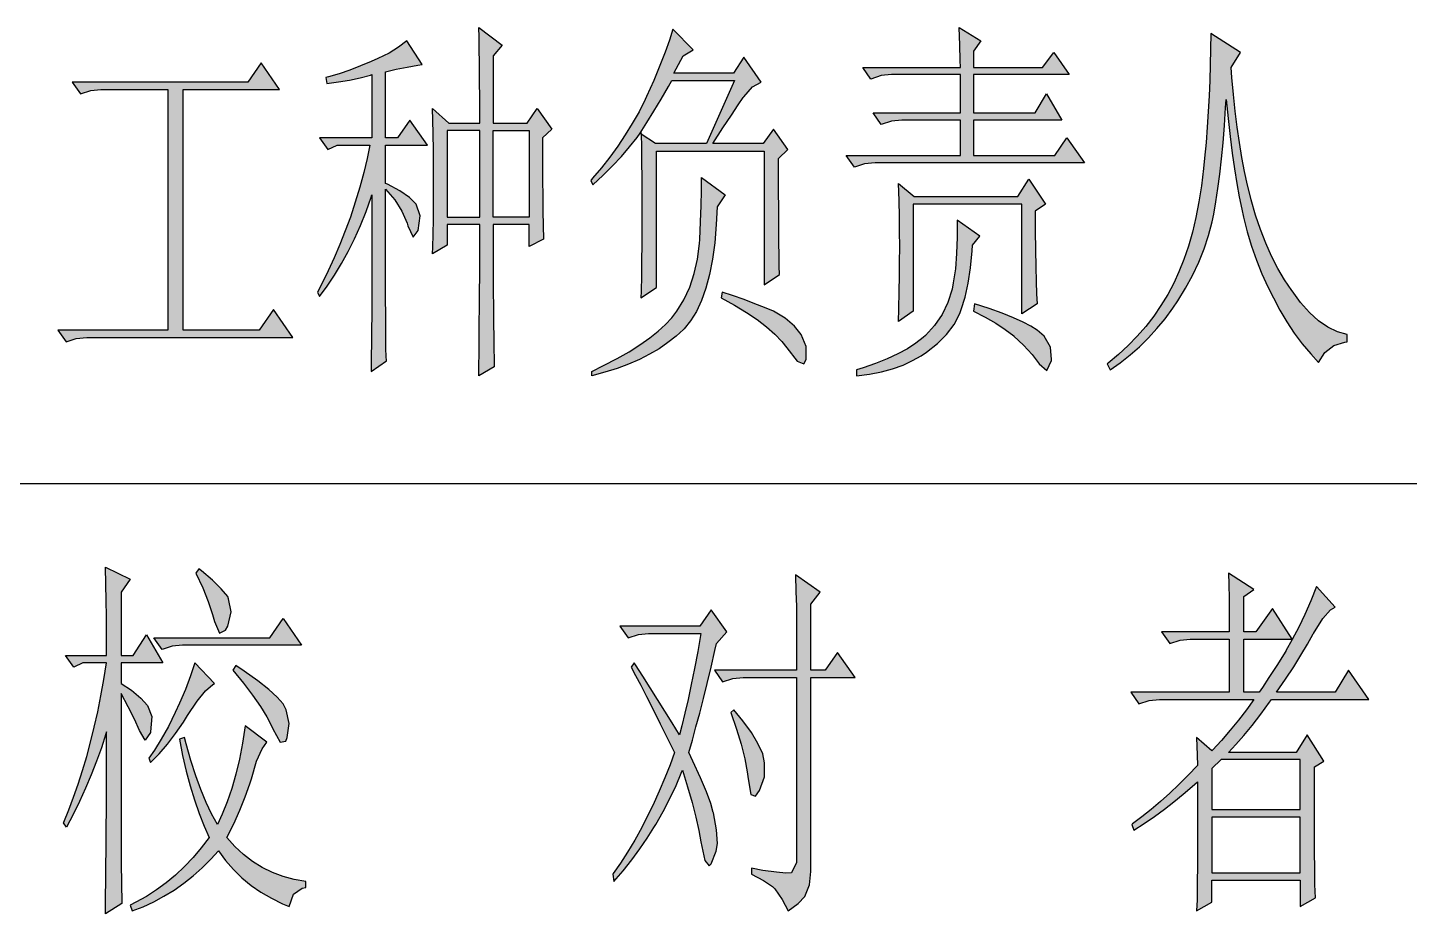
# Model space of a CAD drawing. Extents: x 458975 to 585950, y -118893 to 21149.
# Drawn here: x 501958 to 503371, y -68590 to -67680 of the extents above; entities that cross this region are included whole.
import ezdxf

# ---------------------------------------------------------------- set-up
doc = ezdxf.new("R2010")
doc.units = 0
doc.header["$LTSCALE"] = 1000
doc.header["$MEASUREMENT"] = 0
doc.layers.add('1', color=3, linetype='CONTINUOUS')

msp = doc.modelspace()

# ---------------------------------------------------------------- hatches: boundary and pattern name
at = {"layer": '1'}
h = msp.add_hatch(color=256, dxfattribs=at)
h.paths.add_polyline_path([(502471, -67874.1), (502434.2, -67874.1), (502434.2, -67785.5), (502471, -67785.5)], flags=16)
h.paths.add_polyline_path([(502494.1, -67784), (502484.7, -67793), (502484.7, -67819.4), (502484.8, -67836.4), (502484.9, -67852.6), (502485.1, -67868), (502485.4, -67882.6), (502485.7, -67896.5), (502471, -67904.1), (502471, -67881.5), (502434.2, -67881.5), (502434.2, -67907.4), (502434.3, -67929.2), (502434.3, -67948.9), (502434.5, -67966.7), (502434.6, -67982.7), (502434.8, -67996.6), (502434.9, -68008.6), (502435.1, -68018.8), (502435.4, -68027), (502419.6, -68036), (502419.7, -68026.7), (502419.8, -68012.2), (502420, -67997.4), (502420.1, -67982.1), (502420.3, -67966.4), (502420.4, -67950.2), (502420.6, -67933.6), (502420.6, -67881.5), (502387.1, -67881.5), (502387.1, -67902.5), (502372.3, -67911.5), (502372.6, -67904.8), (502373, -67891.7), (502373.2, -67876.2), (502373.3, -67858.4), (502373.4, -67838), (502373.3, -67824), (502373.3, -67805.5), (502373, -67789.1), (502372.7, -67775), (502372.3, -67763), (502389.1, -67778.1), (502420.6, -67778.1), (502420.6, -67753.6), (502420.4, -67734), (502420.3, -67716.9), (502420.1, -67702.2), (502419.8, -67690.2), (502419.6, -67680.5), (502443.6, -67698.5), (502434.2, -67709.1), (502434.2, -67778.1), (502468.9, -67778.1), (502479.3, -67763)])
h.paths.add_polyline_path([(502264.7, -67944.4), (502272.2, -67933.2), (502279.3, -67921.5), (502286.2, -67909), (502292.5, -67896.1), (502298.6, -67882.5), (502304.3, -67868.4), (502309.6, -67853.6), (502310.4, -67851.4), (502310.4, -67925.8), (502310.2, -67942.6), (502310.1, -67958.7), (502310.1, -67974.1), (502309.9, -67988.7), (502309.8, -68002.7), (502309.6, -68016), (502309.5, -68028.5), (502309.4, -68031.5), (502325.2, -68020.9), (502324.9, -68015.9), (502324.7, -68008.5), (502324.6, -67998.9), (502324.4, -67987.3), (502324.4, -67973.4), (502324.3, -67957.4), (502324.1, -67939.2), (502324.1, -67845.5), (502333.6, -67856.2), (502341, -67867.8), (502346.3, -67880.3), (502347.2, -67883), (502352.4, -67894.6), (502357.6, -67887.7), (502357.6, -67887.5), (502359.7, -67872.8), (502355.6, -67860.6), (502348.7, -67853.8), (502338.9, -67847.1), (502326.2, -67840.4), (502324.1, -67839.5), (502324.1, -67800.5), (502367.1, -67800.5), (502349.2, -67775), (502336.6, -67793), (502324.1, -67793), (502324.1, -67725.6), (502335.2, -67723), (502346.2, -67720.8), (502357.4, -67718.8), (502361.8, -67718), (502346, -67694), (502337.6, -67700.5), (502327.8, -67706.6), (502316.3, -67712.1), (502309.4, -67715), (502298.5, -67719.6), (502287.8, -67723.8), (502276.9, -67727.6), (502266, -67730.8), (502263.2, -67731.5), (502264.3, -67737.5), (502276.2, -67735.9), (502287.5, -67734), (502298.3, -67731.7), (502308.8, -67729.1), (502310.4, -67728.5), (502310.4, -67793), (502256.9, -67793), (502265.3, -67805), (502274.7, -67800.5), (502308.3, -67800.5), (502305.4, -67814.2), (502302.1, -67828.5), (502298, -67843.3), (502293.3, -67858.8), (502288.3, -67874.1), (502283.1, -67888.1), (502277.5, -67902), (502271.7, -67915.7), (502265.6, -67929), (502259.2, -67942.1), (502254.8, -67950.5), (502256.9, -67955)])
h.paths.add_polyline_path([(501997.8, -68001.5), (502008.2, -67998), (502018.8, -67997), (502229.6, -67997), (502209.7, -67968.4), (502195.1, -67989.5), (502117.4, -67989.5), (502117.4, -67743.6), (502216, -67743.6), (502197.1, -67716.4), (502183.5, -67736), (502004.1, -67736), (502012.4, -67748.1), (502023, -67744.6), (502033.4, -67743.6), (502101.7, -67743.6), (502101.7, -67989.5), (501989.4, -67989.5)])
h.paths.add_polyline_path([(502387.1, -67874.1), (502420.6, -67874.1), (502420.6, -67785.5), (502387.1, -67785.5)], flags=16)
h.paths.add_polyline_path([(502824.5, -67818.5), (502813.9, -67819.5), (502803.5, -67823), (502795.1, -67811), (502911.7, -67811), (502911.7, -67775), (502851.8, -67775), (502841.3, -67776), (502830.8, -67779.5), (502822.5, -67767.5), (502911.7, -67767.5), (502911.7, -67728.5), (502841.3, -67728.5), (502830.8, -67729.5), (502820.3, -67733), (502811.9, -67721.1), (502911.7, -67721.1), (502911.5, -67713.7), (502911.2, -67698.3), (502910.5, -67680.5), (502932.5, -67694), (502925.3, -67704.6), (502925.3, -67721.1), (502995.5, -67721.1), (503007.1, -67706), (503022.9, -67728.5), (502925.3, -67728.5), (502925.3, -67767.5), (502988.2, -67767.5), (502999.7, -67748.1), (503015.5, -67775), (502925.3, -67775), (502925.3, -67811), (503008.1, -67811), (503020.7, -67793), (503038.5, -67818.5)])
h.paths.add_polyline_path([(502618.9, -67727), (502628.3, -67709.1), (502638.8, -67703), (502617.9, -67682.1), (502614.6, -67693.1), (502610.1, -67705.6), (502604.7, -67719.3), (502598.3, -67734.4), (502590.9, -67750.8), (502589.5, -67754), (502583.3, -67766.3), (502576.4, -67778.4), (502569.2, -67790.1), (502561.5, -67801.6), (502553.4, -67812.7), (502544.8, -67823.7), (502535.8, -67834.3), (502534, -67836.5), (502536, -67841), (502546.6, -67831.3), (502556.3, -67821.6), (502565.4, -67812), (502573.7, -67802.3), (502581.4, -67792.6), (502584.6, -67788.1), (502591.4, -67777.5), (502598.6, -67765.7), (502605.9, -67753.4), (502613.4, -67740.7), (502616.7, -67734.6), (502680.8, -67734.6), (502652.4, -67798.9), (502600.1, -67798.9), (502585.4, -67789.2), (502585.7, -67802.3), (502586, -67817.9), (502586.2, -67833.9), (502586.3, -67850.3), (502586.3, -67902.2), (502586, -67918.3), (502585.9, -67934.1), (502585.4, -67949.7), (502585.3, -67956.6), (502601.1, -67946), (502601.1, -67806.5), (502711.3, -67806.5), (502711.3, -67943.1), (502726.9, -67932.5), (502726.7, -67924.1), (502726.5, -67913.2), (502726.2, -67900), (502726.1, -67884.5), (502726.1, -67866.7), (502725.9, -67846.5), (502725.9, -67814), (502735.4, -67805), (502720.7, -67784), (502710.1, -67798.9), (502658.8, -67798.9), (502669.1, -67782.9), (502677.8, -67769.7), (502684.6, -67759.2), (502689.8, -67751.7), (502690.3, -67751), (502699.4, -67740.8), (502708.1, -67736), (502690.3, -67710.5), (502679.7, -67727)])
h.paths.add_polyline_path([(503181.6, -67780.5), (503182.8, -67762), (503183.4, -67754), (503185.3, -67773.3), (503187.4, -67791.6), (503189.6, -67808.7), (503191.8, -67824.6), (503194.3, -67839.5), (503196.7, -67853.3), (503199.3, -67865.9), (503201.2, -67874.1), (503205, -67889.1), (503209.3, -67903.8), (503214.3, -67918), (503219.8, -67931.8), (503225.9, -67945.1), (503231.7, -67956.6), (503238.2, -67969), (503245.4, -67980.9), (503253, -67992.4), (503261.1, -68003.4), (503269.8, -68013.7), (503277.8, -68022.5), (503284.3, -68012.1), (503293.3, -68005.1), (503304.7, -68001.8), (503307.2, -68001.5), (503307.2, -67994), (503297.2, -67991.1), (503287.3, -67986.4), (503277.8, -67979.8), (503268.5, -67971.5), (503259.5, -67961.2), (503250.7, -67949.2), (503250.5, -67949), (503243.1, -67938.1), (503236.2, -67926.4), (503229.8, -67913.9), (503223.8, -67900.7), (503218.3, -67886.7), (503213.4, -67871.9), (503209, -67856.4), (503208.5, -67854.5), (503205.3, -67841.3), (503202.2, -67827.4), (503199.3, -67813), (503196.9, -67797.9), (503194.5, -67782.1), (503192.7, -67765.9), (503190.8, -67748.9), (503189.3, -67731.5), (503188.6, -67721.1), (503198, -67706), (503167.6, -67686.6), (503167.4, -67702.4), (503167.1, -67718.3), (503166.7, -67734.3), (503166, -67750.2), (503165.1, -67766.2), (503164.1, -67782), (503162.8, -67797.9), (503161.3, -67813.9), (503160.3, -67824.5), (503158.2, -67841.9), (503155.5, -67858.5), (503152.5, -67874.3), (503148.9, -67889.4), (503144.8, -67903.8), (503140.2, -67917.3), (503135.1, -67930), (503129.9, -67941.5), (503123.6, -67953.1), (503116.7, -67964.4), (503109.3, -67975.1), (503101.2, -67985.6), (503092.5, -67995.6), (503083.2, -68005.1), (503073.3, -68014.3), (503062.9, -68023), (503061.6, -68024), (503064.8, -68030.1), (503075.2, -68022.7), (503085.2, -68014.8), (503094.8, -68006.4), (503103.9, -67997.4), (503112.6, -67987.9), (503120.9, -67977.9), (503128.9, -67967.1), (503134.1, -67959.5), (503141.9, -67946.6), (503149, -67933.5), (503155.3, -67920), (503160.8, -67906.5), (503165.3, -67892.8), (503169, -67878.8), (503170.8, -67871), (503172.9, -67858.4), (503175, -67844.8), (503176.9, -67830.1), (503178.6, -67814.6), (503180.2, -67798.1)])
h.paths.add_polyline_path([(502873.8, -67997), (502866.1, -68002.8), (502857.6, -68008.5), (502847.7, -68013.7), (502837, -68018.8), (502825.1, -68023.5), (502812.3, -68027.9), (502805.7, -68030.1), (502805.7, -68036), (502818.9, -68034.3), (502831, -68032), (502842.5, -68028.9), (502853.1, -68025.1), (502862.9, -68020.6), (502871.8, -68015.6), (502877, -68011.9), (502888.2, -68003.2), (502897.6, -67993.8), (502905.3, -67983.5), (502911.1, -67972.4), (502912.7, -67968.4), (502916.6, -67955.8), (502919.8, -67941.6), (502922.2, -67925.8), (502923.8, -67908.3), (502924.1, -67902.5), (502931.5, -67893.5), (502908.5, -67877), (502908.6, -67894.6), (502907.9, -67911.2), (502906.6, -67926.7), (502904.4, -67941), (502903.3, -67947.6), (502898.9, -67961.2), (502893, -67973.5), (502885.4, -67984.8), (502876.1, -67995)])
h.paths.add_polyline_path([(502629.2, -67958.4), (502635.2, -67945.5), (502639.8, -67931.6), (502643.1, -67916.8), (502645.2, -67901), (502645.3, -67896.7), (502646.2, -67878.7), (502646.8, -67862.2), (502647, -67847.1), (502647.2, -67833.5), (502671.4, -67851.4), (502663, -67863.5), (502662.3, -67881.7), (502660.7, -67900.2), (502658.5, -67917.1), (502655.5, -67932.6), (502651.7, -67946.7), (502647.2, -67959.2), (502642, -67970.3), (502636, -67979.9), (502629.4, -67988), (502628.6, -67988.7), (502621.1, -67995.7), (502612.8, -68002.2), (502603.8, -68008.5), (502594.1, -68014.1), (502583.7, -68019.3), (502572.5, -68024.1), (502560.8, -68028.5), (502548.2, -68032.5), (502535, -68036), (502535, -68031.5), (502547.1, -68025.6), (502560.8, -68018.5), (502573.1, -68011.5), (502584.3, -68004.4), (502594.3, -67997.4), (502603, -67990.6), (502610.5, -67983.7), (502616.9, -67976.9), (502622.1, -67970)])
h.paths.add_polyline_path([(502668.2, -67950.5), (502667.2, -67956.6), (502680.8, -67964), (502693.2, -67971.3), (502704.2, -67978.7), (502713.7, -67986.1), (502722.2, -67993.5), (502729.1, -68000.9), (502734.3, -68007.5), (502744.9, -68021.1), (502751.7, -68023.8), (502754.2, -68019.5), (502754.2, -68006), (502749, -67994), (502742.2, -67985.3), (502732.6, -67977.3), (502720.7, -67970), (502711.6, -67966.3), (502701.6, -67962.4), (502690.7, -67958.3), (502678.8, -67954.1)])
h.paths.add_polyline_path([(502585.4, -67789.2), (502584.3, -67788.5), (502584.6, -67788.1), (502585.3, -67787.1)], flags=16)
h.paths.add_polyline_path([(502849.6, -67889.3), (502849.5, -67873.8), (502849.2, -67857.1), (502848.6, -67839.5), (502864.4, -67853), (502970.4, -67853), (502981.8, -67835.1), (502998.7, -67860.6), (502988.2, -67868), (502988.2, -67888), (502988.4, -67907.4), (502988.7, -67924.7), (502989.1, -67939.6), (502989.7, -67952.2), (502990.3, -67962.5), (502974.6, -67972.9), (502974.6, -67860.6), (502863.4, -67860.6), (502863.4, -67970), (502848.6, -67980.5), (502848.9, -67967.6), (502849.3, -67950), (502849.5, -67933.8), (502849.6, -67919), (502849.8, -67905.5), (502849.8, -67903.8)])
h.paths.add_polyline_path([(502997.4, -67995.7), (502990.3, -67989.5), (502983.9, -67985.4), (502975.8, -67981.2), (502965.9, -67976.7), (502954.3, -67972.1), (502941.1, -67967.4), (502926.3, -67962.5), (502925.3, -67970), (502937.2, -67976.1), (502948.1, -67982.4), (502957.6, -67988.9), (502966.2, -67995.4), (502966.2, -67995.6), (502976.2, -68004.8), (502985, -68014.4), (502992.4, -68024), (503000.1, -68030.5), (503004.7, -68020.6), (503005, -68019.5), (503003.9, -68006.7)])
h = msp.add_hatch(color=256, dxfattribs=at)
h.paths.add_polyline_path([(502084.2, -68431.1), (502092.9, -68422.1), (502101.4, -68412.3), (502109.7, -68401.4), (502117.8, -68389.8), (502122, -68383.1), (502131.7, -68368.5), (502140.3, -68357.9), (502147.7, -68351.2), (502149.3, -68350.2), (502129.4, -68329.2), (502124.9, -68342.5), (502119.7, -68356.3), (502113.8, -68370.5), (502109.4, -68380.1), (502102.3, -68394.4), (502095.1, -68407.2), (502088, -68418.5), (502082.2, -68426.6)])
h.paths.add_polyline_path([(502223.8, -68405.6), (502225.6, -68391.1), (502222.8, -68377.2), (502219.5, -68371.2), (502213.5, -68364.3), (502205, -68356.5), (502193.7, -68347.5), (502179.6, -68337.6), (502171.3, -68332.1), (502168.1, -68336.6), (502179, -68349.9), (502188.4, -68362.3), (502196.3, -68373.7), (502202.8, -68384.3), (502207.9, -68394.1), (502209, -68396.6), (502216.4, -68410.1), (502222.2, -68409.1)])
h.paths.add_polyline_path([(502038.9, -68480.4), (502038.9, -68464.3), (502039.1, -68448.2), (502039.1, -68399.7), (502038.5, -68401.7), (502033.9, -68415.9), (502028.8, -68429.8), (502023.4, -68443.6), (502017.6, -68457.2), (502011.5, -68470.7), (502005, -68484), (501998.2, -68497.1), (501995, -68492.6), (501995.3, -68491.9), (502000.5, -68479.4), (502005.4, -68466.5), (502010.2, -68453.2), (502014.6, -68439.2), (502018.9, -68424.9), (502022.8, -68410.1), (502026.6, -68394.9), (502030.1, -68379.2), (502033.3, -68363), (502036.3, -68346.3), (502039.1, -68329.2), (502015, -68329.2), (502005.6, -68333.7), (501997.2, -68321.7), (502039.1, -68321.7), (502039.1, -68297.4), (502038.9, -68281.9), (502038.7, -68265.7), (502038.4, -68249), (502038.1, -68231.6), (502063.3, -68243.6), (502053.9, -68257.1), (502053.9, -68321.7), (502066.3, -68321.7), (502080, -68300.6), (502096.8, -68329.2), (502053.9, -68329.2), (502053.9, -68350.2), (502064.6, -68357.2), (502074.3, -68365.2), (502081.1, -68372.7), (502085.5, -68384.1), (502084.2, -68399.7), (502084, -68400.5), (502078.5, -68408.2), (502072.7, -68398.2), (502067.8, -68386.9), (502061.3, -68374), (502053.9, -68360.7), (502053.9, -68506.4), (502054, -68519.1), (502054.2, -68534.8), (502054.5, -68553.5), (502054.9, -68575.1), (502038.1, -68585.7), (502038.2, -68575.8), (502038.5, -68544.2), (502038.8, -68512.3), (502038.8, -68496.4)])
h.paths.add_polyline_path([(501400, -68416.8), (501391.4, -68426.6), (501382.8, -68435.6), (501380.7, -68431.1), (501386.5, -68423), (501393.6, -68411.7), (501400.8, -68398.9), (501407.9, -68384.7), (501412.3, -68375), (501418.4, -68360.8), (501423.4, -68347), (501427.9, -68333.7), (501447.8, -68354.7), (501446.2, -68355.7), (501438.8, -68362.4), (501430.3, -68373), (501420.5, -68387.6), (501416.3, -68394.3), (501408.2, -68405.9)])
h.paths.add_polyline_path([(501522.3, -68410.1), (501524.1, -68395.6), (501521.3, -68381.7), (501518, -68375.7), (501512, -68368.8), (501503.5, -68360.9), (501492.2, -68352), (501478.1, -68342.1), (501469.8, -68336.6), (501466.7, -68341.2), (501477.5, -68354.4), (501487, -68366.7), (501494.9, -68378.2), (501501.4, -68388.8), (501506.5, -68398.6), (501507.7, -68401.1), (501514.9, -68414.6), (501520.7, -68413.6)])
h.paths.add_polyline_path([(501693.1, -68479.7), (501701.5, -68470.1), (501709.7, -68459.8), (501717.6, -68449), (501725.5, -68437.6), (501733.3, -68425.6), (501740.7, -68413.1), (501748.1, -68400.1), (501755.3, -68386.3), (501762.4, -68372.1), (501763.6, -68369.6), (501774.2, -68363.7), (501754.2, -68339.6), (501749.4, -68355.7), (501745, -68368.9), (501744.7, -68369.6), (501739.1, -68382.3), (501732.4, -68396.2), (501732.1, -68396.6), (501681.8, -68396.6), (501688.9, -68387), (501696, -68376.3), (501703.3, -68364.4), (501710.7, -68351.5), (501718.1, -68337.3), (501720.7, -68332.1), (501728.9, -68326.1), (501713.3, -68308.2), (501804.5, -68308.2), (501786.7, -68282.6), (501774.2, -68300.6), (501657.6, -68300.6), (501666, -68312.7), (501675.4, -68308.2), (501709.1, -68308.2), (501705, -68322.7), (501700.2, -68336.9), (501694.7, -68350.9), (501689.1, -68363.7), (501681, -68379.8), (501673.3, -68390.4), (501666, -68395.2), (501675.4, -68423.6), (501680.2, -68418.7), (501687.8, -68414.2), (501698.1, -68410.4), (501711.3, -68407.1), (501727.4, -68404.4), (501728.9, -68404.2), (501721.7, -68417.8), (501714.2, -68431), (501706.5, -68443.4), (501698.6, -68455.2), (501690.7, -68466.4), (501682.5, -68476.9), (501674.4, -68486.9), (501666, -68496.4), (501657.5, -68505.1), (501648.8, -68513.2), (501648.2, -68513.6), (501649.2, -68519.7), (501658.3, -68512.8), (501667.3, -68505.4), (501676.2, -68497.4), (501684.7, -68488.8)])
h.paths.add_polyline_path([(501337.6, -68468.8), (501337.6, -68404.2), (501337, -68406.2), (501332.4, -68420.4), (501327.3, -68434.3), (501321.9, -68448.1), (501316.3, -68461.7), (501310.1, -68475.2), (501303.7, -68488.5), (501296.7, -68501.6), (501293.7, -68497.1), (501294, -68496.5), (501299, -68484), (501304, -68471), (501308.8, -68457.7), (501313.2, -68443.7), (501317.5, -68429.4), (501321.4, -68414.6), (501325.1, -68399.4), (501328.6, -68383.7), (501331.8, -68367.5), (501334.9, -68350.8), (501337.6, -68333.7), (501313.5, -68333.7), (501304.1, -68338.2), (501295.7, -68326.1), (501337.6, -68326.1), (501337.6, -68301.9), (501337.5, -68286.4), (501337.2, -68270.2), (501337, -68253.5), (501336.6, -68236.1), (501361.8, -68248.1), (501352.4, -68261.6), (501352.4, -68326.1), (501365, -68326.1), (501378.6, -68305.1), (501395.3, -68333.7), (501352.4, -68333.7), (501352.4, -68354.7), (501363.1, -68361.7), (501373, -68369.6), (501379.7, -68377.2), (501384, -68388.6), (501382.8, -68404.2), (501382.6, -68405), (501377.2, -68412.7), (501371.2, -68402.7), (501366.3, -68391.4), (501359.8, -68378.5), (501352.4, -68365.2), (501352.4, -68510.9), (501352.5, -68523.6), (501352.7, -68539.3), (501353, -68558), (501353.4, -68579.6), (501336.6, -68590.2), (501336.7, -68580.3), (501337, -68548.7), (501337.3, -68516.8), (501337.3, -68500.9), (501337.5, -68484.9)])
h.paths.add_polyline_path([(501608.2, -68487.1), (501608.2, -68471), (501608.3, -68454.8), (501608.3, -68405.6), (501607.6, -68408.2), (501602.7, -68423.7), (501597.6, -68438.5), (501592.1, -68452.7), (501586.4, -68466.4), (501580.3, -68479.3), (501574.1, -68491.6), (501567.4, -68503.2), (501565.4, -68498.7), (501570.3, -68486.1), (501575.1, -68472.9), (501579.6, -68459.3), (501584, -68445.2), (501588, -68430.8), (501591.8, -68415.9), (501595.4, -68400.7), (501598.7, -68384.9), (501601.8, -68368.8), (501604.7, -68352.1), (501607.3, -68335.1), (501584.2, -68335.1), (501574.8, -68339.6), (501566.4, -68327.6), (501608.3, -68327.6), (501608.3, -68297.3), (501608.2, -68281.2), (501607.9, -68265.2), (501607.6, -68249.7), (501607.3, -68234.7), (501631.4, -68248.1), (501623.1, -68260.2), (501623.1, -68327.6), (501635.6, -68327.6), (501648.2, -68309.6), (501666, -68335.1), (501623.1, -68335.1), (501623.1, -68374.1), (501623.2, -68374.3), (501636.1, -68382.1), (501645.9, -68389.5), (501652.4, -68396.6), (501656.7, -68408.1), (501655.6, -68423.6), (501653.8, -68428.1), (501648.5, -68430.4), (501641.9, -68417.6), (501636.7, -68405.2), (501630.2, -68392.3), (501623.1, -68381.7), (501623.1, -68521.3), (501623.4, -68536.5), (501623.7, -68554.9), (501624.1, -68576.7), (501607.3, -68588.6), (501607.4, -68581.9), (501607.9, -68534.9), (501608, -68519.1), (501608, -68503.2)])
h.paths.add_polyline_path([(501726.9, -68518.7), (501735.6, -68508.3), (501738.5, -68504.6), (501748.5, -68516.5), (501757.4, -68528.1), (501764.9, -68539.7), (501771.1, -68551.2), (501776.1, -68562.6), (501776.2, -68563.2), (501782.9, -68578.3), (501788.8, -68580.5), (501792, -68575.1), (501793.9, -68560.6), (501790.3, -68546.7), (501788.8, -68543.6), (501783.9, -68537.1), (501776.9, -68529.3), (501767.8, -68520.4), (501756.5, -68510.3), (501743, -68499), (501742.6, -68498.7), (501750.4, -68487.2), (501758.1, -68475.6), (501765.6, -68463.9), (501773, -68451.9), (501780.3, -68439.5), (501782.4, -68435.6), (501792, -68429.7), (501773, -68408.6), (501767.4, -68422.4), (501761.4, -68435.8), (501755, -68448.7), (501748.5, -68461.1), (501741.6, -68473.2), (501734.5, -68484.8), (501726.9, -68495.8), (501719.1, -68506.5), (501711, -68516.7), (501702.6, -68526.4), (501693.9, -68535.7), (501684.9, -68544.5), (501675.4, -68552.8), (501665.9, -68560.7), (501656, -68568.3), (501645.7, -68575.2), (501638.8, -68579.6), (501639.8, -68585.7), (501650.4, -68580.8), (501660.5, -68575.1), (501670.7, -68568.9), (501680.5, -68562.1), (501690.2, -68554.7), (501699.7, -68546.7), (501708.9, -68538), (501718.1, -68528.7)])
h.paths.add_polyline_path([(501423, -68459.3), (501427.5, -68473.9), (501432.3, -68487.7), (501437.5, -68500.7), (501442.6, -68512.2), (501434.6, -68522.8), (501426.2, -68532.6), (501417.4, -68541.8), (501408.2, -68550.5), (501398.6, -68558.3), (501388.8, -68565.5), (501378.5, -68572.2), (501367.8, -68578.1), (501361.8, -68581.2), (501363.9, -68587.1), (501375, -68582.8), (501385.9, -68577.7), (501396.5, -68572.1), (501406.6, -68565.8), (501416.5, -68558.9), (501426.1, -68551.3), (501435.3, -68543.1), (501444.2, -68534.2), (501452, -68525.7), (501459.3, -68535.5), (501467.2, -68544.8), (501475.9, -68553.2), (501485.4, -68561), (501495.4, -68568), (501506.1, -68574.2), (501517.5, -68579.9), (501524.4, -68582.6), (501528.7, -68570), (501537.7, -68563.8), (501541.2, -68563.2), (501541.2, -68557.1), (501529.4, -68555.1), (501518, -68552), (501507.2, -68548), (501496.8, -68542.9), (501487, -68536.7), (501477.7, -68529.6), (501468.8, -68521.3), (501460.4, -68512.2), (501467.7, -68498), (501473.9, -68484), (501479.4, -68470.6), (501484.1, -68457.4), (501485.6, -68452.1), (501491, -68434.3), (501496.7, -68421.4), (501501.3, -68414.6), (501479.3, -68398.2), (501476.7, -68415.6), (501473.5, -68432), (501469.8, -68447.5), (501465.6, -68462), (501461, -68475.6), (501455.9, -68488.3), (501451, -68498.7), (501445.2, -68488.1), (501439.5, -68476.4), (501434, -68463.3), (501428.8, -68449), (501423.9, -68433.3), (501419.1, -68416.5), (501417.4, -68410.1), (501412.1, -68411.7), (501415.3, -68428.2), (501418.9, -68444.2)])
h.paths.add_polyline_path([(502116.8, -68423.7), (502120.4, -68439.7), (502124.5, -68454.8), (502129, -68469.3), (502133.8, -68483.2), (502139, -68496.2), (502144.1, -68507.7), (502135.9, -68518.1), (502127.5, -68528.1), (502118.8, -68537.3), (502109.7, -68546), (502100.1, -68553.8), (502090.3, -68561), (502080, -68567.7), (502069.2, -68573.7), (502063.3, -68576.7), (502065.3, -68582.6), (502076.5, -68578.3), (502087.4, -68573.2), (502097.8, -68567.6), (502108.1, -68561.3), (502118, -68554.4), (502127.5, -68546.8), (502136.8, -68538.6), (502145.7, -68529.7), (502153.5, -68521.2), (502160.7, -68531), (502168.7, -68540.3), (502177.4, -68548.7), (502186.8, -68556.5), (502196.8, -68563.5), (502207.6, -68569.7), (502219, -68575.4), (502225.8, -68578.1), (502230.2, -68565.5), (502239.2, -68559.3), (502242.7, -68558.6), (502242.7, -68552.6), (502230.8, -68550.6), (502219.5, -68547.6), (502208.7, -68543.5), (502198.3, -68538.4), (502188.4, -68532.2), (502179.2, -68525.1), (502170.2, -68516.8), (502161.9, -68507.7), (502169.1, -68493.5), (502175.4, -68479.6), (502180.9, -68466.1), (502185.5, -68452.9), (502187.1, -68447.7), (502192.5, -68429.8), (502198.1, -68416.9), (502202.8, -68410.1), (502180.7, -68393.7), (502178.1, -68411.1), (502174.9, -68427.5), (502171.3, -68443), (502167.1, -68457.5), (502162.5, -68471.1), (502157.4, -68483.8), (502152.5, -68494.2), (502146.5, -68483.6), (502141, -68471.9), (502135.5, -68458.7), (502130.3, -68444.5), (502125.4, -68428.8), (502120.6, -68412), (502118.8, -68405.6), (502113.6, -68407.2)])
h.paths.add_polyline_path([(501453, -68303.5), (501459.3, -68300.2), (501461.4, -68296.1), (501465.1, -68281.5), (501462.4, -68268.1), (501461.4, -68266.1), (501454.9, -68258.1), (501446.1, -68249.3), (501434.6, -68239.6), (501432.1, -68237.7), (501429, -68242.2), (501435.9, -68257), (501441.7, -68271.2), (501446.1, -68284.5), (501447.8, -68291.6)])
h.paths.add_polyline_path([(501518.1, -68288.6), (501537, -68315.7), (501415.3, -68315.7), (501404.7, -68316.7), (501394.3, -68320.2), (501385.9, -68308.2), (501504.5, -68308.2)])
h.paths.add_polyline_path([(501730.1, -68290.2), (501734.6, -68275.7), (501733.2, -68264.7), (501728.4, -68256.8), (501719.7, -68247.3), (501706.9, -68236.1), (501704.9, -68239.2), (501710.8, -68251.6), (501715.5, -68266), (501718.5, -68279.6), (501723.1, -68293.8), (501729.1, -68291.9)])
h.paths.add_polyline_path([(502130.4, -68237.7), (502137.4, -68252.5), (502143, -68266.7), (502147.4, -68280), (502149.3, -68287.1), (502154.4, -68299), (502160.7, -68295.7), (502162.9, -68291.6), (502166.5, -68277), (502163.9, -68263.7), (502162.9, -68261.6), (502156.4, -68253.7), (502147.4, -68244.8), (502136.1, -68235.1), (502133.5, -68233.2)])
h.paths.add_polyline_path([(502238.5, -68311.2), (502116.8, -68311.2), (502106.2, -68312.2), (502095.8, -68315.7), (502087.4, -68303.7), (502206, -68303.7), (502219.6, -68284.1)])
h.paths.add_polyline_path([(503201.4, -68297.7), (503201.4, -68261.6), (503211.8, -68254.2), (503185.6, -68237.7), (503186, -68249), (503186.4, -68263.7), (503186.6, -68281.8), (503186.6, -68297.7), (503117.4, -68297.7), (503125.8, -68309.6), (503136.3, -68306.1), (503146.7, -68305.1), (503186.6, -68305.1), (503186.6, -68359.2), (503085.9, -68359.2), (503094.2, -68371.1), (503104.8, -68367.6), (503115.2, -68366.6), (503211.8, -68366.6), (503204.1, -68377.3), (503196, -68387.8), (503187.6, -68398.1), (503178.7, -68408.4), (503169.3, -68418.5), (503168.7, -68419.1), (503153.1, -68405.6), (503153.9, -68423.4), (503154.1, -68434.2), (503144.7, -68444), (503135.1, -68453.5), (503125.7, -68462.4), (503116.3, -68471), (503106.8, -68479), (503097.3, -68486.5), (503087.8, -68493.5), (503087, -68494.2), (503089, -68500.1), (503099.7, -68493.2), (503110, -68486.1), (503120.2, -68478.8), (503130, -68471.1), (503139.4, -68463.5), (503148.7, -68455.5), (503154.1, -68450.7), (503154.1, -68534.6), (503153.9, -68555.2), (503153.7, -68571.3), (503153.1, -68582.6), (503168.7, -68573.7), (503168.7, -68551.2), (503259.1, -68551.2), (503259.1, -68578.1), (503274.7, -68569.2), (503274.1, -68555.5), (503273.9, -68539.4), (503273.7, -68522.6), (503273.7, -68435.6), (503283.1, -68429.7), (503266.3, -68402.7), (503254.9, -68420.7), (503185.6, -68420.7), (503193.4, -68412.6), (503201.5, -68403.4), (503209.9, -68393.1), (503218.8, -68381.8), (503227.8, -68369.4), (503229.6, -68366.6), (503329.2, -68366.6), (503308.4, -68336.6), (503294.7, -68359.2), (503234.9, -68359.2), (503244, -68345.9), (503252.4, -68333.3), (503259.8, -68321.4), (503266.5, -68310.2), (503272.4, -68299.6), (503272.7, -68299.2), (503282.1, -68284.1), (503290.1, -68275), (503294.7, -68272.2), (503275.7, -68251.2), (503269.8, -68265.8), (503263.7, -68279.7), (503257.5, -68292.8), (503250.9, -68305.3), (503244.4, -68317), (503244.3, -68317.2), (503235, -68331.9), (503227, -68344.3), (503220.4, -68354.4), (503217, -68359.2), (503201.4, -68359.2), (503201.4, -68305.1), (503250.7, -68305.1), (503230.7, -68273.7), (503213.8, -68297.7)])
h.paths.add_polyline_path([(502719.7, -68557.8), (502722.2, -68560.2), (502729.7, -68571), (502735.9, -68582.6), (502745.8, -68575), (502752.6, -68567.7), (502757.7, -68556.1), (502759, -68542.2), (502759, -68344.1), (502804.1, -68344.1), (502786.2, -68318.6), (502773.6, -68336.6), (502759, -68336.6), (502759, -68269.2), (502768.4, -68257.1), (502743.2, -68239.2), (502743.5, -68256.7), (502744.2, -68271.3), (502744.2, -68336.6), (502660.4, -68336.6), (502668.7, -68348.6), (502679.1, -68345.1), (502689.7, -68344.1), (502744.2, -68344.1), (502744.2, -68533.2), (502739.3, -68543.6), (502739, -68543.6), (502733.5, -68543.9), (502723.8, -68543.1), (502710, -68541.2), (502698.1, -68539.1), (502698.1, -68545.1), (502710.6, -68551.5)])
h.paths.add_polyline_path([(502564.4, -68533.9), (502557, -68544.4), (502556.4, -68545.1), (502557.4, -68552.6), (502567, -68541.5), (502575.9, -68530.3), (502584.1, -68519.3), (502591.7, -68508.4), (502598.5, -68497.5), (502600.5, -68494.2), (502608, -68480.9), (502614.9, -68467.7), (502621.1, -68454.6), (502626.5, -68441.9), (502627.8, -68438.7), (502633, -68455.8), (502637.5, -68471.9), (502641.4, -68486.8), (502644.4, -68500.6), (502646.6, -68512.2), (502650.5, -68531.2), (502655, -68536.5), (502657.2, -68534.6), (502662.3, -68521.7), (502663.4, -68513.6), (502662.4, -68499.9), (502659.4, -68482.5), (502659.2, -68482.2), (502656.6, -68472.9), (502652.1, -68461), (502646.2, -68446.6), (502638.3, -68429.7), (502634.1, -68420.7), (502637.8, -68408.1), (502641.5, -68394.7), (502645.3, -68380.7), (502649.2, -68365.7), (502653, -68350.2), (502656.9, -68333.7), (502660.8, -68316.6), (502662.4, -68309.6), (502672.9, -68297.7), (502657.2, -68275.1), (502645.6, -68291.6), (502563.8, -68291.6), (502572.2, -68303.7), (502582.7, -68300.2), (502593.1, -68299.2), (502646.6, -68299.2), (502643.3, -68317.6), (502639.9, -68335), (502636.6, -68351.4), (502633.4, -68366.5), (502630.2, -68380.5), (502627, -68393.4), (502624.7, -68402.7), (502617.2, -68390.5), (502609.6, -68378.5), (502602.2, -68366.6), (502594.7, -68354.7), (502587.3, -68343), (502579.8, -68331.2), (502578.5, -68329.2), (502575.3, -68333.7), (502579.8, -68342.1), (502585, -68352.1), (502590.9, -68363.7), (502597.6, -68376.8), (502605, -68391.5), (502613.1, -68407.9), (502619.4, -68420.7), (502615, -68433.3), (502609.8, -68446.6), (502604, -68460.4), (502597.3, -68474.9), (502593.1, -68483.6), (502586.2, -68497.4), (502578.9, -68510.4), (502571.7, -68522.6)])
h.paths.add_polyline_path([(502702.4, -68465.5), (502706.5, -68459.7), (502711.4, -68445.6), (502711.7, -68431.3), (502709.7, -68422.1), (502704.9, -68411.7), (502698.2, -68400.5), (502689.5, -68388.5), (502680.3, -68377.2), (502677.1, -68380.1), (502683, -68396.8), (502687.8, -68412.4), (502691.4, -68427.1), (502694, -68440.5), (502694.9, -68447.7), (502697.7, -68463.6)], flags=17)
h.paths.add_polyline_path([(503259.1, -68486.7), (503168.7, -68486.7), (503168.7, -68543.6), (503259.1, -68543.6)], flags=16)
h.paths.add_polyline_path([(503178.2, -68428.1), (503168.7, -68437.2), (503168.7, -68479.1), (503259.1, -68479.1), (503259.1, -68428.1)], flags=16)

# ---------------------------------------------------------------- linework, layer by layer
msp.add_line((501175.5, -68146.1), (506575.5, -68146.1), dxfattribs=at)
for points in [[(502494.1, -67784), (502484.7, -67793), (502484.7, -67819.4), (502484.8, -67836.4), (502484.9, -67852.6), (502485.1, -67868), (502485.4, -67882.6), (502485.7, -67896.5), (502471, -67904.1), (502471, -67881.5), (502434.2, -67881.5), (502434.2, -67907.4), (502434.3, -67929.2), (502434.3, -67948.9), (502434.5, -67966.7), (502434.6, -67982.7), (502434.8, -67996.6), (502434.9, -68008.6), (502435.1, -68018.8), (502435.4, -68027), (502419.6, -68036), (502419.7, -68026.7), (502419.8, -68012.2), (502420, -67997.4), (502420.1, -67982.1), (502420.3, -67966.4), (502420.4, -67950.2), (502420.6, -67933.6), (502420.6, -67881.5), (502387.1, -67881.5), (502387.1, -67902.5), (502372.3, -67911.5), (502372.6, -67904.8), (502373, -67891.7), (502373.2, -67876.2), (502373.3, -67858.4), (502373.4, -67838), (502373.3, -67824), (502373.3, -67805.5), (502373, -67789.1), (502372.7, -67775), (502372.3, -67763), (502389.1, -67778.1), (502420.6, -67778.1), (502420.6, -67753.6), (502420.4, -67734), (502420.3, -67716.9), (502420.1, -67702.2), (502419.8, -67690.2), (502419.6, -67680.5), (502443.6, -67698.5), (502434.2, -67709.1), (502434.2, -67778.1), (502468.9, -67778.1), (502479.3, -67763)], [(502618.9, -67727), (502628.3, -67709.1), (502638.8, -67703), (502617.9, -67682.1), (502614.6, -67693.1), (502610.1, -67705.6), (502604.7, -67719.3), (502598.3, -67734.4), (502590.9, -67750.8), (502589.5, -67754), (502583.3, -67766.3), (502576.4, -67778.4), (502569.2, -67790.1), (502561.5, -67801.6), (502553.4, -67812.7), (502544.8, -67823.7), (502535.8, -67834.3), (502534, -67836.5), (502536, -67841), (502546.6, -67831.3), (502556.3, -67821.6), (502565.4, -67812), (502573.7, -67802.3), (502581.4, -67792.6), (502584.6, -67788.1), (502591.4, -67777.5), (502598.6, -67765.7), (502605.9, -67753.4), (502613.4, -67740.7), (502616.7, -67734.6), (502680.8, -67734.6), (502652.4, -67798.9), (502600.1, -67798.9), (502585.4, -67789.2), (502585.7, -67802.3), (502586, -67817.9), (502586.2, -67833.9), (502586.3, -67850.3), (502586.3, -67902.2), (502586, -67918.3), (502585.9, -67934.1), (502585.4, -67949.7), (502585.3, -67956.6), (502601.1, -67946), (502601.1, -67806.5), (502711.3, -67806.5), (502711.3, -67943.1), (502726.9, -67932.5), (502726.7, -67924.1), (502726.5, -67913.2), (502726.2, -67900), (502726.1, -67884.5), (502726.1, -67866.7), (502725.9, -67846.5), (502725.9, -67814), (502735.4, -67805), (502720.7, -67784), (502710.1, -67798.9), (502658.8, -67798.9), (502669.1, -67782.9), (502677.8, -67769.7), (502684.6, -67759.2), (502689.8, -67751.7), (502690.3, -67751), (502699.4, -67740.8), (502708.1, -67736), (502690.3, -67710.5), (502679.7, -67727)], [(502824.5, -67818.5), (502813.9, -67819.5), (502803.5, -67823), (502795.1, -67811), (502911.7, -67811), (502911.7, -67775), (502851.8, -67775), (502841.3, -67776), (502830.8, -67779.5), (502822.5, -67767.5), (502911.7, -67767.5), (502911.7, -67728.5), (502841.3, -67728.5), (502830.8, -67729.5), (502820.3, -67733), (502811.9, -67721.1), (502911.7, -67721.1), (502911.5, -67713.7), (502911.2, -67698.3), (502910.5, -67680.5), (502932.5, -67694), (502925.3, -67704.6), (502925.3, -67721.1), (502995.5, -67721.1), (503007.1, -67706), (503022.9, -67728.5), (502925.3, -67728.5), (502925.3, -67767.5), (502988.2, -67767.5), (502999.7, -67748.1), (503015.5, -67775), (502925.3, -67775), (502925.3, -67811), (503008.1, -67811), (503020.7, -67793), (503038.5, -67818.5)], [(502264.7, -67944.4), (502272.2, -67933.2), (502279.3, -67921.5), (502286.2, -67909), (502292.5, -67896.1), (502298.6, -67882.5), (502304.3, -67868.4), (502309.6, -67853.6), (502310.4, -67851.4), (502310.4, -67925.8), (502310.2, -67942.6), (502310.1, -67958.7), (502310.1, -67974.1), (502309.9, -67988.7), (502309.8, -68002.7), (502309.6, -68016), (502309.5, -68028.5), (502309.4, -68031.5), (502325.2, -68020.9), (502324.9, -68015.9), (502324.7, -68008.5), (502324.6, -67998.9), (502324.4, -67987.3), (502324.4, -67973.4), (502324.3, -67957.4), (502324.1, -67939.2), (502324.1, -67845.5), (502333.6, -67856.2), (502341, -67867.8), (502346.3, -67880.3), (502347.2, -67883), (502352.4, -67894.6), (502357.6, -67887.7), (502357.6, -67887.5), (502359.7, -67872.8), (502355.6, -67860.6), (502348.7, -67853.8), (502338.9, -67847.1), (502326.2, -67840.4), (502324.1, -67839.5), (502324.1, -67800.5), (502367.1, -67800.5), (502349.2, -67775), (502336.6, -67793), (502324.1, -67793), (502324.1, -67725.6), (502335.2, -67723), (502346.2, -67720.8), (502357.4, -67718.8), (502361.8, -67718), (502346, -67694), (502337.6, -67700.5), (502327.8, -67706.6), (502316.3, -67712.1), (502309.4, -67715), (502298.5, -67719.6), (502287.8, -67723.8), (502276.9, -67727.6), (502266, -67730.8), (502263.2, -67731.5), (502264.3, -67737.5), (502276.2, -67735.9), (502287.5, -67734), (502298.3, -67731.7), (502308.8, -67729.1), (502310.4, -67728.5), (502310.4, -67793), (502256.9, -67793), (502265.3, -67805), (502274.7, -67800.5), (502308.3, -67800.5), (502305.4, -67814.2), (502302.1, -67828.5), (502298, -67843.3), (502293.3, -67858.8), (502288.3, -67874.1), (502283.1, -67888.1), (502277.5, -67902), (502271.7, -67915.7), (502265.6, -67929), (502259.2, -67942.1), (502254.8, -67950.5), (502256.9, -67955)], [(503181.6, -67780.5), (503182.8, -67762), (503183.4, -67754), (503185.3, -67773.3), (503187.4, -67791.6), (503189.6, -67808.7), (503191.8, -67824.6), (503194.3, -67839.5), (503196.7, -67853.3), (503199.3, -67865.9), (503201.2, -67874.1), (503205, -67889.1), (503209.3, -67903.8), (503214.3, -67918), (503219.8, -67931.8), (503225.9, -67945.1), (503231.7, -67956.6), (503238.2, -67969), (503245.4, -67980.9), (503253, -67992.4), (503261.1, -68003.4), (503269.8, -68013.7), (503277.8, -68022.5), (503284.3, -68012.1), (503293.3, -68005.1), (503304.7, -68001.8), (503307.2, -68001.5), (503307.2, -67994), (503297.2, -67991.1), (503287.3, -67986.4), (503277.8, -67979.8), (503268.5, -67971.5), (503259.5, -67961.2), (503250.7, -67949.2), (503250.5, -67949), (503243.1, -67938.1), (503236.2, -67926.4), (503229.8, -67913.9), (503223.8, -67900.7), (503218.3, -67886.7), (503213.4, -67871.9), (503209, -67856.4), (503208.5, -67854.5), (503205.3, -67841.3), (503202.2, -67827.4), (503199.3, -67813), (503196.9, -67797.9), (503194.5, -67782.1), (503192.7, -67765.9), (503190.8, -67748.9), (503189.3, -67731.5), (503188.6, -67721.1), (503198, -67706), (503167.6, -67686.6), (503167.4, -67702.4), (503167.1, -67718.3), (503166.7, -67734.3), (503166, -67750.2), (503165.1, -67766.2), (503164.1, -67782), (503162.8, -67797.9), (503161.3, -67813.9), (503160.3, -67824.5), (503158.2, -67841.9), (503155.5, -67858.5), (503152.5, -67874.3), (503148.9, -67889.4), (503144.8, -67903.8), (503140.2, -67917.3), (503135.1, -67930), (503129.9, -67941.5), (503123.6, -67953.1), (503116.7, -67964.4), (503109.3, -67975.1), (503101.2, -67985.6), (503092.5, -67995.6), (503083.2, -68005.1), (503073.3, -68014.3), (503062.9, -68023), (503061.6, -68024), (503064.8, -68030.1), (503075.2, -68022.7), (503085.2, -68014.8), (503094.8, -68006.4), (503103.9, -67997.4), (503112.6, -67987.9), (503120.9, -67977.9), (503128.9, -67967.1), (503134.1, -67959.5), (503141.9, -67946.6), (503149, -67933.5), (503155.3, -67920), (503160.8, -67906.5), (503165.3, -67892.8), (503169, -67878.8), (503170.8, -67871), (503172.9, -67858.4), (503175, -67844.8), (503176.9, -67830.1), (503178.6, -67814.6), (503180.2, -67798.1)], [(501997.8, -68001.5), (502008.2, -67998), (502018.8, -67997), (502229.6, -67997), (502209.7, -67968.4), (502195.1, -67989.5), (502117.4, -67989.5), (502117.4, -67743.6), (502216, -67743.6), (502197.1, -67716.4), (502183.5, -67736), (502004.1, -67736), (502012.4, -67748.1), (502023, -67744.6), (502033.4, -67743.6), (502101.7, -67743.6), (502101.7, -67989.5), (501989.4, -67989.5)], [(502387.1, -67874.1), (502420.6, -67874.1), (502420.6, -67785.5), (502387.1, -67785.5)], [(502471, -67874.1), (502434.2, -67874.1), (502434.2, -67785.5), (502471, -67785.5)], [(502585.4, -67789.2), (502584.3, -67788.5), (502584.6, -67788.1), (502585.3, -67787.1)], [(502629.2, -67958.4), (502635.2, -67945.5), (502639.8, -67931.6), (502643.1, -67916.8), (502645.2, -67901), (502645.3, -67896.7), (502646.2, -67878.7), (502646.8, -67862.2), (502647, -67847.1), (502647.2, -67833.5), (502671.4, -67851.4), (502663, -67863.5), (502662.3, -67881.7), (502660.7, -67900.2), (502658.5, -67917.1), (502655.5, -67932.6), (502651.7, -67946.7), (502647.2, -67959.2), (502642, -67970.3), (502636, -67979.9), (502629.4, -67988), (502628.6, -67988.7), (502621.1, -67995.7), (502612.8, -68002.2), (502603.8, -68008.5), (502594.1, -68014.1), (502583.7, -68019.3), (502572.5, -68024.1), (502560.8, -68028.5), (502548.2, -68032.5), (502535, -68036), (502535, -68031.5), (502547.1, -68025.6), (502560.8, -68018.5), (502573.1, -68011.5), (502584.3, -68004.4), (502594.3, -67997.4), (502603, -67990.6), (502610.5, -67983.7), (502616.9, -67976.9), (502622.1, -67970)], [(502849.6, -67889.3), (502849.5, -67873.8), (502849.2, -67857.1), (502848.6, -67839.5), (502864.4, -67853), (502970.4, -67853), (502981.8, -67835.1), (502998.7, -67860.6), (502988.2, -67868), (502988.2, -67888), (502988.4, -67907.4), (502988.7, -67924.7), (502989.1, -67939.6), (502989.7, -67952.2), (502990.3, -67962.5), (502974.6, -67972.9), (502974.6, -67860.6), (502863.4, -67860.6), (502863.4, -67970), (502848.6, -67980.5), (502848.9, -67967.6), (502849.3, -67950), (502849.5, -67933.8), (502849.6, -67919), (502849.8, -67905.5), (502849.8, -67903.8)], [(502873.8, -67997), (502866.1, -68002.8), (502857.6, -68008.5), (502847.7, -68013.7), (502837, -68018.8), (502825.1, -68023.5), (502812.3, -68027.9), (502805.7, -68030.1), (502805.7, -68036), (502818.9, -68034.3), (502831, -68032), (502842.5, -68028.9), (502853.1, -68025.1), (502862.9, -68020.6), (502871.8, -68015.6), (502877, -68011.9), (502888.2, -68003.2), (502897.6, -67993.8), (502905.3, -67983.5), (502911.1, -67972.4), (502912.7, -67968.4), (502916.6, -67955.8), (502919.8, -67941.6), (502922.2, -67925.8), (502923.8, -67908.3), (502924.1, -67902.5), (502931.5, -67893.5), (502908.5, -67877), (502908.6, -67894.6), (502907.9, -67911.2), (502906.6, -67926.7), (502904.4, -67941), (502903.3, -67947.6), (502898.9, -67961.2), (502893, -67973.5), (502885.4, -67984.8), (502876.1, -67995)], [(502668.2, -67950.5), (502667.2, -67956.6), (502680.8, -67964), (502693.2, -67971.3), (502704.2, -67978.7), (502713.7, -67986.1), (502722.2, -67993.5), (502729.1, -68000.9), (502734.3, -68007.5), (502744.9, -68021.1), (502751.7, -68023.8), (502754.2, -68019.5), (502754.2, -68006), (502749, -67994), (502742.2, -67985.3), (502732.6, -67977.3), (502720.7, -67970), (502711.6, -67966.3), (502701.6, -67962.4), (502690.7, -67958.3), (502678.8, -67954.1)], [(502997.4, -67995.7), (502990.3, -67989.5), (502983.9, -67985.4), (502975.8, -67981.2), (502965.9, -67976.7), (502954.3, -67972.1), (502941.1, -67967.4), (502926.3, -67962.5), (502925.3, -67970), (502937.2, -67976.1), (502948.1, -67982.4), (502957.6, -67988.9), (502966.2, -67995.4), (502966.2, -67995.6), (502976.2, -68004.8), (502985, -68014.4), (502992.4, -68024), (503000.1, -68030.5), (503004.7, -68020.6), (503005, -68019.5), (503003.9, -68006.7)], [(502038.9, -68480.4), (502038.9, -68464.3), (502039.1, -68448.2), (502039.1, -68399.7), (502038.5, -68401.7), (502033.9, -68415.9), (502028.8, -68429.8), (502023.4, -68443.6), (502017.6, -68457.2), (502011.5, -68470.7), (502005, -68484), (501998.2, -68497.1), (501995, -68492.6), (501995.3, -68491.9), (502000.5, -68479.4), (502005.4, -68466.5), (502010.2, -68453.2), (502014.6, -68439.2), (502018.9, -68424.9), (502022.8, -68410.1), (502026.6, -68394.9), (502030.1, -68379.2), (502033.3, -68363), (502036.3, -68346.3), (502039.1, -68329.2), (502015, -68329.2), (502005.6, -68333.7), (501997.2, -68321.7), (502039.1, -68321.7), (502039.1, -68297.4), (502038.9, -68281.9), (502038.7, -68265.7), (502038.4, -68249), (502038.1, -68231.6), (502063.3, -68243.6), (502053.9, -68257.1), (502053.9, -68321.7), (502066.3, -68321.7), (502080, -68300.6), (502096.8, -68329.2), (502053.9, -68329.2), (502053.9, -68350.2), (502064.6, -68357.2), (502074.3, -68365.2), (502081.1, -68372.7), (502085.5, -68384.1), (502084.2, -68399.7), (502084, -68400.5), (502078.5, -68408.2), (502072.7, -68398.2), (502067.8, -68386.9), (502061.3, -68374), (502053.9, -68360.7), (502053.9, -68506.4), (502054, -68519.1), (502054.2, -68534.8), (502054.5, -68553.5), (502054.9, -68575.1), (502038.1, -68585.7), (502038.2, -68575.8), (502038.5, -68544.2), (502038.8, -68512.3), (502038.8, -68496.4)], [(502130.4, -68237.7), (502137.4, -68252.5), (502143, -68266.7), (502147.4, -68280), (502149.3, -68287.1), (502154.4, -68299), (502160.7, -68295.7), (502162.9, -68291.6), (502166.5, -68277), (502163.9, -68263.7), (502162.9, -68261.6), (502156.4, -68253.7), (502147.4, -68244.8), (502136.1, -68235.1), (502133.5, -68233.2)], [(502719.7, -68557.8), (502722.2, -68560.2), (502729.7, -68571), (502735.9, -68582.6), (502745.8, -68575), (502752.6, -68567.7), (502757.7, -68556.1), (502759, -68542.2), (502759, -68344.1), (502804.1, -68344.1), (502786.2, -68318.6), (502773.6, -68336.6), (502759, -68336.6), (502759, -68269.2), (502768.4, -68257.1), (502743.2, -68239.2), (502743.5, -68256.7), (502744.2, -68271.3), (502744.2, -68336.6), (502660.4, -68336.6), (502668.7, -68348.6), (502679.1, -68345.1), (502689.7, -68344.1), (502744.2, -68344.1), (502744.2, -68533.2), (502739.3, -68543.6), (502739, -68543.6), (502733.5, -68543.9), (502723.8, -68543.1), (502710, -68541.2), (502698.1, -68539.1), (502698.1, -68545.1), (502710.6, -68551.5)], [(503201.4, -68297.7), (503201.4, -68261.6), (503211.8, -68254.2), (503185.6, -68237.7), (503186, -68249), (503186.4, -68263.7), (503186.6, -68281.8), (503186.6, -68297.7), (503117.4, -68297.7), (503125.8, -68309.6), (503136.3, -68306.1), (503146.7, -68305.1), (503186.6, -68305.1), (503186.6, -68359.2), (503085.9, -68359.2), (503094.2, -68371.1), (503104.8, -68367.6), (503115.2, -68366.6), (503211.8, -68366.6), (503204.1, -68377.3), (503196, -68387.8), (503187.6, -68398.1), (503178.7, -68408.4), (503169.3, -68418.5), (503168.7, -68419.1), (503153.1, -68405.6), (503153.9, -68423.4), (503154.1, -68434.2), (503144.7, -68444), (503135.1, -68453.5), (503125.7, -68462.4), (503116.3, -68471), (503106.8, -68479), (503097.3, -68486.5), (503087.8, -68493.5), (503087, -68494.2), (503089, -68500.1), (503099.7, -68493.2), (503110, -68486.1), (503120.2, -68478.8), (503130, -68471.1), (503139.4, -68463.5), (503148.7, -68455.5), (503154.1, -68450.7), (503154.1, -68534.6), (503153.9, -68555.2), (503153.7, -68571.3), (503153.1, -68582.6), (503168.7, -68573.7), (503168.7, -68551.2), (503259.1, -68551.2), (503259.1, -68578.1), (503274.7, -68569.2), (503274.1, -68555.5), (503273.9, -68539.4), (503273.7, -68522.6), (503273.7, -68435.6), (503283.1, -68429.7), (503266.3, -68402.7), (503254.9, -68420.7), (503185.6, -68420.7), (503193.4, -68412.6), (503201.5, -68403.4), (503209.9, -68393.1), (503218.8, -68381.8), (503227.8, -68369.4), (503229.6, -68366.6), (503329.2, -68366.6), (503308.4, -68336.6), (503294.7, -68359.2), (503234.9, -68359.2), (503244, -68345.9), (503252.4, -68333.3), (503259.8, -68321.4), (503266.5, -68310.2), (503272.4, -68299.6), (503272.7, -68299.2), (503282.1, -68284.1), (503290.1, -68275), (503294.7, -68272.2), (503275.7, -68251.2), (503269.8, -68265.8), (503263.7, -68279.7), (503257.5, -68292.8), (503250.9, -68305.3), (503244.4, -68317), (503244.3, -68317.2), (503235, -68331.9), (503227, -68344.3), (503220.4, -68354.4), (503217, -68359.2), (503201.4, -68359.2), (503201.4, -68305.1), (503250.7, -68305.1), (503230.7, -68273.7), (503213.8, -68297.7)], [(502564.4, -68533.9), (502557, -68544.4), (502556.4, -68545.1), (502557.4, -68552.6), (502567, -68541.5), (502575.9, -68530.3), (502584.1, -68519.3), (502591.7, -68508.4), (502598.5, -68497.5), (502600.5, -68494.2), (502608, -68480.9), (502614.9, -68467.7), (502621.1, -68454.6), (502626.5, -68441.9), (502627.8, -68438.7), (502633, -68455.8), (502637.5, -68471.9), (502641.4, -68486.8), (502644.4, -68500.6), (502646.6, -68512.2), (502650.5, -68531.2), (502655, -68536.5), (502657.2, -68534.6), (502662.3, -68521.7), (502663.4, -68513.6), (502662.4, -68499.9), (502659.4, -68482.5), (502659.2, -68482.2), (502656.6, -68472.9), (502652.1, -68461), (502646.2, -68446.6), (502638.3, -68429.7), (502634.1, -68420.7), (502637.8, -68408.1), (502641.5, -68394.7), (502645.3, -68380.7), (502649.2, -68365.7), (502653, -68350.2), (502656.9, -68333.7), (502660.8, -68316.6), (502662.4, -68309.6), (502672.9, -68297.7), (502657.2, -68275.1), (502645.6, -68291.6), (502563.8, -68291.6), (502572.2, -68303.7), (502582.7, -68300.2), (502593.1, -68299.2), (502646.6, -68299.2), (502643.3, -68317.6), (502639.9, -68335), (502636.6, -68351.4), (502633.4, -68366.5), (502630.2, -68380.5), (502627, -68393.4), (502624.7, -68402.7), (502617.2, -68390.5), (502609.6, -68378.5), (502602.2, -68366.6), (502594.7, -68354.7), (502587.3, -68343), (502579.8, -68331.2), (502578.5, -68329.2), (502575.3, -68333.7), (502579.8, -68342.1), (502585, -68352.1), (502590.9, -68363.7), (502597.6, -68376.8), (502605, -68391.5), (502613.1, -68407.9), (502619.4, -68420.7), (502615, -68433.3), (502609.8, -68446.6), (502604, -68460.4), (502597.3, -68474.9), (502593.1, -68483.6), (502586.2, -68497.4), (502578.9, -68510.4), (502571.7, -68522.6)], [(502238.5, -68311.2), (502116.8, -68311.2), (502106.2, -68312.2), (502095.8, -68315.7), (502087.4, -68303.7), (502206, -68303.7), (502219.6, -68284.1)], [(502084.2, -68431.1), (502092.9, -68422.1), (502101.4, -68412.3), (502109.7, -68401.4), (502117.8, -68389.8), (502122, -68383.1), (502131.7, -68368.5), (502140.3, -68357.9), (502147.7, -68351.2), (502149.3, -68350.2), (502129.4, -68329.2), (502124.9, -68342.5), (502119.7, -68356.3), (502113.8, -68370.5), (502109.4, -68380.1), (502102.3, -68394.4), (502095.1, -68407.2), (502088, -68418.5), (502082.2, -68426.6)], [(502223.8, -68405.6), (502225.6, -68391.1), (502222.8, -68377.2), (502219.5, -68371.2), (502213.5, -68364.3), (502205, -68356.5), (502193.7, -68347.5), (502179.6, -68337.6), (502171.3, -68332.1), (502168.1, -68336.6), (502179, -68349.9), (502188.4, -68362.3), (502196.3, -68373.7), (502202.8, -68384.3), (502207.9, -68394.1), (502209, -68396.6), (502216.4, -68410.1), (502222.2, -68409.1)], [(502702.4, -68465.5), (502706.5, -68459.7), (502711.4, -68445.6), (502711.7, -68431.3), (502709.7, -68422.1), (502704.9, -68411.7), (502698.2, -68400.5), (502689.5, -68388.5), (502680.3, -68377.2), (502677.1, -68380.1), (502683, -68396.8), (502687.8, -68412.4), (502691.4, -68427.1), (502694, -68440.5), (502694.9, -68447.7), (502697.7, -68463.6)], [(502116.8, -68423.7), (502120.4, -68439.7), (502124.5, -68454.8), (502129, -68469.3), (502133.8, -68483.2), (502139, -68496.2), (502144.1, -68507.7), (502135.9, -68518.1), (502127.5, -68528.1), (502118.8, -68537.3), (502109.7, -68546), (502100.1, -68553.8), (502090.3, -68561), (502080, -68567.7), (502069.2, -68573.7), (502063.3, -68576.7), (502065.3, -68582.6), (502076.5, -68578.3), (502087.4, -68573.2), (502097.8, -68567.6), (502108.1, -68561.3), (502118, -68554.4), (502127.5, -68546.8), (502136.8, -68538.6), (502145.7, -68529.7), (502153.5, -68521.2), (502160.7, -68531), (502168.7, -68540.3), (502177.4, -68548.7), (502186.8, -68556.5), (502196.8, -68563.5), (502207.6, -68569.7), (502219, -68575.4), (502225.8, -68578.1), (502230.2, -68565.5), (502239.2, -68559.3), (502242.7, -68558.6), (502242.7, -68552.6), (502230.8, -68550.6), (502219.5, -68547.6), (502208.7, -68543.5), (502198.3, -68538.4), (502188.4, -68532.2), (502179.2, -68525.1), (502170.2, -68516.8), (502161.9, -68507.7), (502169.1, -68493.5), (502175.4, -68479.6), (502180.9, -68466.1), (502185.5, -68452.9), (502187.1, -68447.7), (502192.5, -68429.8), (502198.1, -68416.9), (502202.8, -68410.1), (502180.7, -68393.7), (502178.1, -68411.1), (502174.9, -68427.5), (502171.3, -68443), (502167.1, -68457.5), (502162.5, -68471.1), (502157.4, -68483.8), (502152.5, -68494.2), (502146.5, -68483.6), (502141, -68471.9), (502135.5, -68458.7), (502130.3, -68444.5), (502125.4, -68428.8), (502120.6, -68412), (502118.8, -68405.6), (502113.6, -68407.2)], [(503178.2, -68428.1), (503168.7, -68437.2), (503168.7, -68479.1), (503259.1, -68479.1), (503259.1, -68428.1)], [(503259.1, -68486.7), (503168.7, -68486.7), (503168.7, -68543.6), (503259.1, -68543.6)]]:
    msp.add_lwpolyline(points, close=True, dxfattribs=at)

doc.saveas('drawing.dxf')
